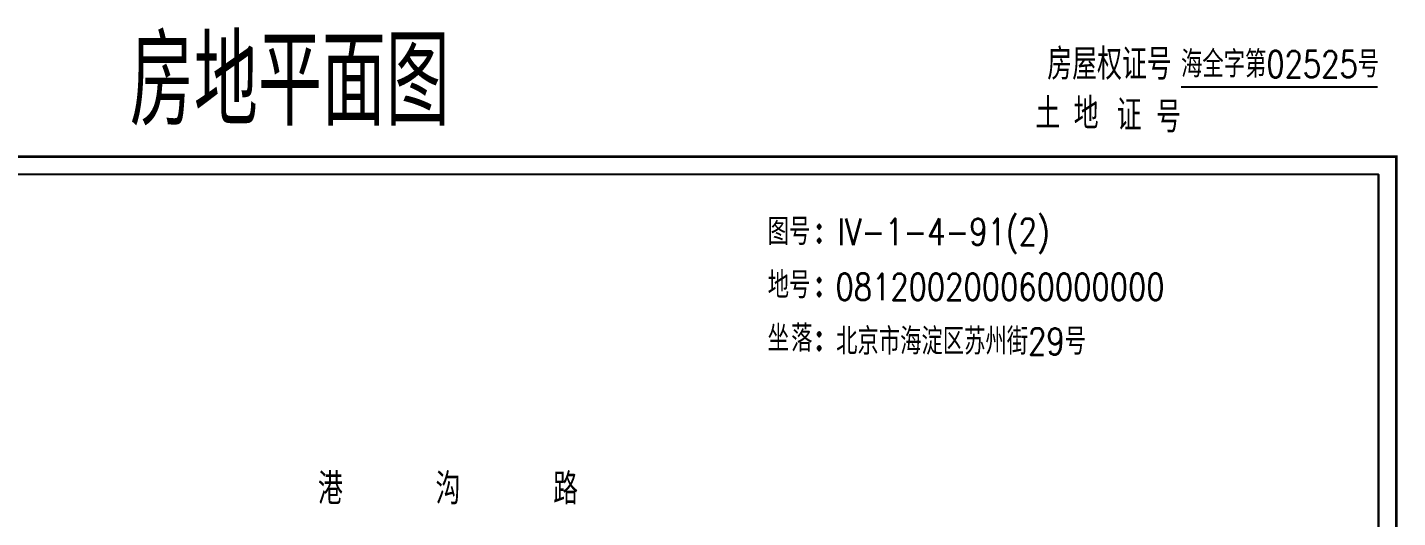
# Model space of a CAD drawing. Extents: x -9390 to -4743, y 24196 to 25839.
# Drawn here: x -6411.9 to -6257.8, y 25164.5 to 25219.6 of the extents above; entities that cross this region are included whole.
import ezdxf
from ezdxf.enums import TextEntityAlignment as Align

# ---------------------------------------------------------------- set-up
doc = ezdxf.new("R2010")
doc.units = 0
doc.header["$MEASUREMENT"] = 0
doc.layers.get('0').update_dxf_attribs({"linetype": 'CONTINUOUS'})
for name, color, linetype in [('JZD', 1, 'CONTINUOUS'), ('TK', 7, 'CONTINUOUS'), ('ZUO', 7, 'CONTINUOUS')]:
    doc.layers.add(name, color=color, linetype=linetype)
doc.styles.add('1', font='romand.shx', dxfattribs={"width": 0.8, "bigfont": 'hzfs.shx'})
doc.styles.add('HZ', font='rs', dxfattribs={"width": 0.8, "bigfont": 'hztxt'})
doc.styles.add('KHZ', font='rd.shx', dxfattribs={"width": 0.8, "bigfont": 'khz.shx'})

# ---------------------------------------------------------------- blocks, each defined once
blk = doc.blocks.new('A$C5A1F6420')
at = {"layer": 'TK', "color": 7, "linetype": 'CONTINUOUS', "const_width": 0.3, "flags": 128}
blk.add_lwpolyline([(2.33, 8.11), (251.33, 8.11), (251.33, 342.11), (2.33, 342.11)], close=True, dxfattribs=at)
at = {"layer": 'TK', "color": 7, "linetype": 'CONTINUOUS', "flags": 128}
blk.add_lwpolyline([(4.33, 10.11), (249.33, 10.11), (249.33, 340.11), (4.33, 340.11)], close=True, dxfattribs=at)

msp = doc.modelspace()

# ---------------------------------------------------------------- linework, layer by layer
at = {"linetype": 'CONTINUOUS'}
msp.add_line((-6282.12, 25212.93), (-6260.04, 25212.93), dxfattribs=at)
at = {"linetype": 'CONTINUOUS', "flags": 128}
msp.add_lwpolyline([(-6259.92, 25203.1), (-6259.92, 24873.1)], dxfattribs=at)

# ---------------------------------------------------------------- block references
at = {"linetype": 'CONTINUOUS'}
msp.add_blockref('A$C5A1F6420', (-6509.25, 24862.98), dxfattribs=at)

# ---------------------------------------------------------------- texts
at = {"linetype": 'CONTINUOUS', "style": 'KHZ'}
msp.add_text('房地平面图', height=10, dxfattribs=at).set_placement((-6382.42, 25214.1), align=Align.MIDDLE)
at = {"linetype": 'CONTINUOUS', "style": 'HZ', "width": 0.8}
for s, p in [('房屋权证号', (-6290.19, 25215.66)), ('土', (-6297.12, 25210.11)), ('证', (-6287.98, 25209.89))]:
    msp.add_text(s, height=3.5, dxfattribs=at).set_placement(p, align=Align.MIDDLE)
at = {"color": 0, "linetype": 'CONTINUOUS', "width": 0.8}
for s, style, p in [('海全字第02525号', 'HZ', (-6282.14, 25213.99)), ('IV-1-4-91(2)', 'HZ', (-6320.78, 25195.15)), ('图号', 'HZ', (-6328.65, 25195.16)), (':', '1', (-6323.42, 25195.43)), ('地号', 'HZ', (-6328.65, 25189.16)), (':', '1', (-6323.42, 25189.41)), ('081200200060000000', 'HZ', (-6321.02, 25188.94)), ('落', 'HZ', (-6326.01, 25183.16)), (':', '1', (-6323.42, 25183.33)), ('北京市海淀区苏州街29号', 'HZ', (-6320.95, 25182.82))]:
    msp.add_text(s, height=3, dxfattribs=dict(at, style=style)).set_placement(p)
at = {"linetype": 'CONTINUOUS', "style": 'HZ', "width": 0.8}
for s, p in [('地', (-6294.22, 25208.18)), ('号', (-6284.95, 25207.81))]:
    msp.add_text(s, height=3.5, dxfattribs=at).set_placement(p)
at = {"layer": 'JZD', "color": 0, "linetype": 'CONTINUOUS', "style": 'HZ', "width": 0.8}
msp.add_text('港     沟     路', height=3.5, dxfattribs=at).set_placement((-6364.62, 25167.92), align=Align.MIDDLE)
at = {"layer": 'ZUO', "color": 0, "linetype": 'CONTINUOUS', "style": 'HZ', "width": 0.8}
msp.add_text('坐', height=3, dxfattribs=at).set_placement((-6328.65, 25183.16))

doc.saveas('drawing.dxf')
